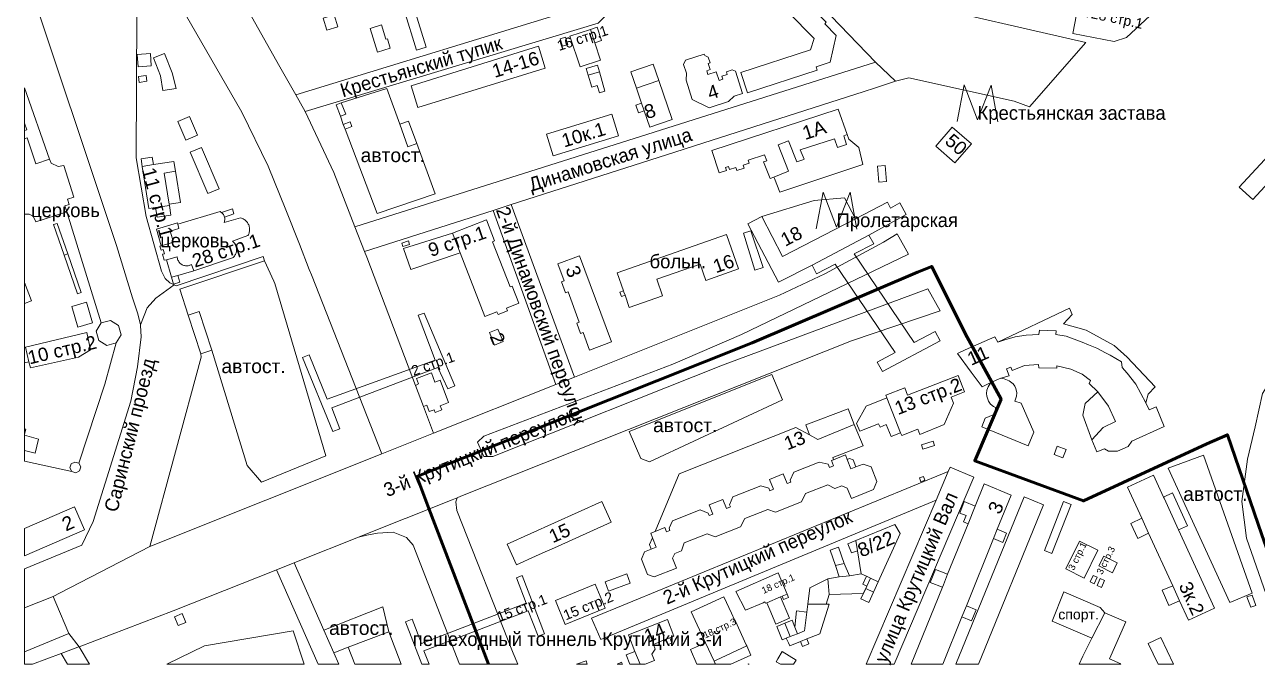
# Model space of a CAD drawing. Header units: metres. Extents: x 9999 to 15101, y 6965 to 11034.
# Drawn here: x 10000 to 10643, y 6999 to 7334 of the extents above; entities that cross this region are included whole.
import ezdxf
from ezdxf.enums import TextEntityAlignment as Align

# ---------------------------------------------------------------- set-up
doc = ezdxf.new("R2010")
doc.units = ezdxf.units.M
doc.header["$MEASUREMENT"] = 0
for name, color, linetype, lineweight in [('Слой 11', 7, 'Continuous', 0), ('Слой 14', 7, 'Continuous', 0), ('Слой 22', 7, 'Continuous', 0), ('Слой 23', 7, 'Continuous', 0), ('Слой 25', 7, 'Continuous', 0), ('Слой 26', 7, 'Continuous', 0), ('Слой 29', 7, 'Continuous', 0), ('Слой 3', 7, 'Continuous', 0), ('Слой 4', 7, 'Continuous', 0), ('Слой 41', 7, 'Continuous', 0), ('Слой 43', 7, 'Continuous', 0), ('Слой 44', 7, 'Continuous', 0), ('Слой 5', 7, 'Continuous', 0), ('Слой 59', 7, 'Continuous', 0), ('Слой 8', 7, 'Continuous', 0), ('Слой 9', 7, 'Continuous', 0)]:
    doc.layers.add(name, color=color, linetype=linetype, lineweight=lineweight)
doc.styles.add('Style-arial', font='arial.shx')
doc.styles.add('Style-p131', font='p131.shx')

# ---------------------------------------------------------------- blocks, each defined once
blk = doc.blocks.new('40')
at = {"layer": 'Слой 22', "color": 6, "linetype": 'Continuous', "lineweight": 0, "flags": 128}
for points in [[(-2.129, -0.186), (-1.403, 3.634), (0, 0)], [(2.128, -0.202), (1.43, 3.626), (0, 0)]]:
    blk.add_lwpolyline(points, dxfattribs=at)

msp = doc.modelspace()

# ---------------------------------------------------------------- linework, layer by layer
at = {"layer": 'Слой 11', "color": 8, "linetype": 'Continuous', "lineweight": 0, "flags": 128}
for points in [[(10000, 7300.82), (10012.93, 7263.54), (10013.88, 7261.49), (10017.41, 7259.8), (10020.38, 7260.23), (10025.67, 7243.67), (10022.39, 7242.61), (10023.26, 7239.89), (10021.03, 7239.18), (10022.04, 7236.02), (10039.93, 7178.08), (10044.76, 7179.33), (10049.06, 7176.8), (10050.31, 7171.96), (10047.78, 7167.66), (10041.93, 7146.23), (10028.23, 7104.89), (10029.24, 7102.97), (10028.59, 7100.89), (10026.67, 7099.89), (10024.59, 7100.54), (10000, 7106.04), (10000, 7300.82)], [(10074.2, 7000), (10093.92, 7009.61), (10140.21, 7017.4), (10145.91, 7000), (10074.2, 7000)]]:
    msp.add_lwpolyline(points, close=True, dxfattribs=at)
at = {"layer": 'Слой 14', "color": 8, "linetype": 'Continuous', "lineweight": 0, "flags": 128}
for points in [[(10214.23, 7245.51), (10184.02, 7235.2), (10167.24, 7279.28), (10170.76, 7280.67), (10169.82, 7283.04), (10166.3, 7281.65), (10164.85, 7285.96), (10167.55, 7287), (10165.24, 7292.94), (10189.03, 7300.39), (10195.77, 7281.81), (10200.01, 7270), (10204.61, 7271.65), (10214.23, 7245.51)], [(10116.16, 7103.68), (10097.7, 7163.94), (10091.08, 7184.04), (10085.34, 7182.15), (10081.06, 7195.73), (10125.12, 7210.56), (10130.06, 7199.82), (10130.56, 7198.72), (10157.12, 7108.8), (10123.52, 7095.04), (10116.16, 7103.68)], [(10315.54, 7121.53), (10389.98, 7151.16), (10395.58, 7137.95), (10326.15, 7105.71), (10321.54, 7107.31), (10315.54, 7121.53)], [(10615.27, 7109.11), (10640.7, 7037.07), (10628.95, 7032.27), (10596.79, 7102.39), (10615.27, 7109.11)], [(10161.39, 7005.98), (10156.18, 7017.74), (10187, 7029.98), (10190.09, 7016.95), (10168.92, 7009.02), (10161.39, 7005.98)]]:
    msp.add_lwpolyline(points, close=True, dxfattribs=at)
at = {"layer": 'Слой 25', "color": 8, "linetype": 'Continuous', "lineweight": 0, "flags": 128}
for points in [[(10461.12, 7345.6), (10553.82, 7324.37), (10524.48, 7290.88), (10516.48, 7293.76), (10461.44, 7305.92), (10454.46, 7304.16), (10444.01, 7314.14), (10332.83, 7429.7)], [(10058.56, 7339.84), (10058.24, 7264.32), (10063.36, 7233.6), (10071.36, 7205.12), (10073.28, 7201.28), (10075.84, 7199.04), (10078.04, 7197.94), (10068.48, 7191.04), (10064, 7185.92), (10060.4, 7177.13), (10059.04, 7182.88), (10056.32, 7191.2), (10048, 7218.56), (10048, 7218.56), (10000, 7362.56)], [(10104.24, 7363.26), (10133.12, 7311.68), (10141.52, 7297.08), (10146.42, 7288.48), (10161.28, 7256.64), (10172.32, 7228.31), (10177.4, 7215.32), (10178.5, 7212.44), (10203.92, 7145.49), (10208.07, 7134.58), (10213.41, 7120.53), (10186.36, 7109.74), (10149.68, 7203.12), (10149.68, 7203.12), (10148.52, 7206.06), (10143.37, 7219.17), (10136.32, 7237.12), (10127.04, 7259.84), (10113.28, 7288), (10076.11, 7352.8)]]:
    msp.add_lwpolyline(points, dxfattribs=at)
for points in [[(10146.42, 7288.48), (10141.52, 7297.08), (10293.76, 7343.68), (10296, 7345.92), (10296.32, 7350.08), (10295.04, 7356.16), (10275.67, 7413.09), (10285.6, 7415.97), (10305, 7358.93), (10306.73, 7350.76), (10306.01, 7341.31), (10299.24, 7334.56), (10146.42, 7288.48)], [(10172.32, 7228.31), (10444.01, 7314.14), (10454.46, 7304.16), (10443.51, 7300.65), (10438.05, 7298.9), (10349.58, 7270.53), (10343.6, 7268.61), (10253.91, 7239.85), (10244.52, 7236.84), (10177.4, 7215.32), (10172.32, 7228.31)], [(10286.99, 7149.88), (10277.21, 7145.98), (10244.52, 7236.84), (10253.91, 7239.85), (10286.99, 7149.88)], [(10471.43, 7195.88), (10477.79, 7184.5), (10431.56, 7168.78), (10227.7, 7087.65), (10225.77, 7086.88), (10223.09, 7085.81), (10199.07, 7076.25), (10198.05, 7075.85), (10174.18, 7066.34), (10142.74, 7053.83), (10140.58, 7052.97), (10131.35, 7049.3), (10131.1, 7049.2), (10077.44, 7027.84), (10028.46, 7009.2), (10023.04, 7016.16), (10016.31, 7032), (10014.88, 7035.36), (10018.53, 7037.25), (10065.28, 7061.44), (10186.36, 7109.74), (10213.41, 7120.53), (10277.21, 7145.98), (10286.99, 7149.88), (10393.88, 7192.52), (10417.6, 7203.68), (10448.23, 7220.28), (10455.39, 7224.59), (10461.28, 7214.05), (10374.17, 7172.07), (10338.33, 7156.54), (10239.59, 7119.1), (10236.4, 7115.91), (10239.59, 7108.34), (10244.37, 7108.34), (10364.21, 7156.14), (10471.43, 7195.88)], [(10660.61, 7000), (10637.66, 7065.78), (10635.27, 7084.88), (10638.23, 7107.02), (10642.12, 7123.91), (10646.07, 7141.24), (10656.24, 7157.35), (10726.56, 7228.92), (10744.35, 7223.53), (10669.44, 7146.88), (10661.76, 7134.72), (10658.56, 7120.64), (10654.72, 7104), (10652.16, 7084.8), (10654.08, 7069.44), (10678.43, 7000), (10660.61, 7000)], [(10000, 7049.83), (10029.76, 7062.08), (10035.84, 7074.56), (10055.36, 7137.28), (10058.88, 7155.2), (10060.8, 7170.88), (10060.48, 7176.8), (10060.4, 7177.13), (10064, 7185.92), (10068.48, 7191.04), (10078.04, 7197.94), (10079.04, 7197.44), (10124.48, 7212.79), (10125.12, 7210.56), (10081.06, 7195.73), (10085.34, 7182.15), (10091.96, 7162.05), (10092.19, 7160.25), (10065.28, 7061.44), (10018.53, 7037.25), (10014.88, 7035.36), (10000, 7029.45), (10000, 7049.83)], [(10439.14, 7000), (10475.65, 7085.66), (10482, 7100.57), (10482.98, 7102.88), (10495.36, 7097.6), (10453.76, 7000), (10439.14, 7000)], [(10295.83, 7024.02), (10482, 7100.57), (10475.65, 7085.66), (10300.75, 7012.93), (10295.83, 7024.02)], [(10226.92, 7000), (10202.72, 7062.24), (10199.2, 7066.24), (10192.32, 7068.96), (10184.16, 7068.48), (10178.56, 7067.36), (10174.18, 7066.34), (10198.05, 7075.85), (10199.07, 7076.25), (10223.09, 7085.81), (10225.77, 7086.88), (10224.96, 7084.8), (10225.6, 7080.32), (10254.88, 7005.76), (10257.32, 7000), (10226.92, 7000)], [(10153.18, 7000), (10131.35, 7049.3), (10140.58, 7052.97), (10156.18, 7017.74), (10161.39, 7005.98), (10164.03, 7000), (10153.18, 7000)], [(10022.38, 7000), (10019.08, 7005.65), (10027.84, 7008.96), (10028.46, 7009.2), (10033.88, 7000), (10022.38, 7000)]]:
    msp.add_lwpolyline(points, close=True, dxfattribs=at)
at = {"layer": 'Слой 26', "color": 8, "linetype": 'Continuous', "lineweight": 0, "flags": 128}
for points in [[(10486, 7000), (10521.6, 7087.36), (10531.69, 7083.25), (10497.77, 7000), (10486, 7000)], [(10000, 7006.6), (10023.04, 7016.16), (10028.46, 7009.2), (10027.84, 7008.96), (10019.08, 7005.65), (10004.13, 7000), (10000, 7000), (10000, 7006.6)]]:
    msp.add_lwpolyline(points, close=True, dxfattribs=at)
at = {"layer": 'Слой 3', "color": 8, "linetype": 'Continuous', "lineweight": 0, "flags": 128}
for points in [[(10410.19, 7320.54), (10412.08, 7326.5), (10384.9, 7354.12), (10392.35, 7361.45), (10418.37, 7335.01), (10417.55, 7334.21), (10423.58, 7328.09), (10420.38, 7314.11), (10413.12, 7311.68), (10413.6, 7309.92), (10377.28, 7298.14), (10373.84, 7308.77), (10410.19, 7320.54)], [(10568.08, 7355.47), (10567.43, 7356.18), (10573.53, 7361.82), (10576.83, 7364.88), (10594.47, 7345.11), (10574.97, 7327.1), (10568.54, 7324.88), (10546.94, 7329.08), (10549.74, 7343.48), (10553.48, 7342.75), (10562.04, 7341.09), (10565.52, 7344.23), (10567, 7345.56), (10568.91, 7343.45), (10573.13, 7347.26), (10574.42, 7348.43), (10568.08, 7355.47)], [(10203.1, 7342.71), (10209.47, 7322.02), (10204.5, 7320.49), (10198.12, 7341.2), (10196.95, 7340.84), (10195.26, 7346.3), (10200.2, 7347.82), (10201.98, 7342.6), (10203.1, 7342.71)], [(10157.76, 7330.81), (10155.84, 7337.05), (10161.52, 7338.8), (10163.44, 7332.56), (10157.76, 7330.81)], [(10180.25, 7331.79), (10186.17, 7333.62), (10188.49, 7326.1), (10189.35, 7326.36), (10190.84, 7321.5), (10184.06, 7319.41), (10180.25, 7331.79)], [(10297.61, 7324.24), (10300.57, 7315.27), (10289.83, 7311.73), (10284.57, 7327.71), (10295.3, 7331.25), (10297.61, 7324.24)], [(10297.61, 7324.24), (10295.3, 7331.25), (10298.72, 7332.37), (10301.02, 7325.37), (10297.61, 7324.24)], [(10201.66, 7301.89), (10268.16, 7322.53), (10271.7, 7311.1), (10205.21, 7290.46), (10201.66, 7301.89)], [(10283.47, 7323.34), (10280.62, 7322.45), (10279.41, 7326.32), (10282.25, 7327.22), (10283.47, 7323.34)], [(10066.06, 7312.17), (10059.26, 7311.69), (10058.8, 7318.16), (10065.6, 7318.64), (10066.06, 7312.17)], [(10072.04, 7299.36), (10070.95, 7306.96), (10067.21, 7316.46), (10072.96, 7318.72), (10076.96, 7308.56), (10079.12, 7300.4), (10072.04, 7299.36)], [(10370.92, 7309.52), (10374.71, 7297.86), (10370.28, 7296.41), (10367.39, 7293.67), (10357.29, 7290.38), (10348.44, 7294.6), (10345.16, 7304.68), (10345.33, 7308.34), (10343.84, 7312.88), (10344.8, 7315.16), (10354.62, 7318.4), (10354.89, 7317.59), (10356.8, 7316.76), (10357.79, 7313.84), (10356.63, 7313.46), (10357.68, 7310.25), (10355.96, 7309.69), (10356.61, 7307.68), (10360.91, 7309.07), (10362.37, 7304.57), (10364.4, 7305.23), (10363.9, 7306.79), (10366.67, 7307.69), (10366.22, 7309.1), (10369.32, 7310.12), (10370.92, 7309.52)], [(10299.94, 7309.04), (10294.15, 7307.34), (10293.11, 7310.88), (10298.9, 7312.58), (10299.94, 7309.04)], [(10299.94, 7309.04), (10302.86, 7299.09), (10299.94, 7298.23), (10298.83, 7302.02), (10295.96, 7301.17), (10294.15, 7307.34), (10299.94, 7309.04)], [(10319.31, 7300.58), (10316.37, 7309.18), (10328.06, 7313.18), (10331, 7304.58), (10319.31, 7300.58)], [(10063.79, 7304.18), (10059.79, 7303.62), (10059.36, 7306.72), (10063.36, 7307.28), (10063.79, 7304.18)], [(10319.31, 7300.58), (10331, 7304.58), (10337.96, 7284.23), (10326.27, 7280.24), (10323.37, 7288.7), (10321.97, 7292.81), (10319.31, 7300.58)], [(10162.55, 7291.89), (10165.24, 7292.94), (10167.55, 7287), (10164.85, 7285.96), (10162.55, 7291.89)], [(10323.37, 7288.7), (10320.35, 7287.66), (10318.94, 7291.77), (10321.97, 7292.81), (10323.37, 7288.7)], [(10406.75, 7263.54), (10406.08, 7263.28), (10403.55, 7262.3), (10402.98, 7262.07), (10398.69, 7273.09), (10393.33, 7271), (10398.69, 7257.22), (10390.99, 7254.22), (10389.01, 7253.45), (10385.66, 7262.07), (10387.27, 7262.7), (10386.07, 7265.78), (10377.54, 7263), (10378.08, 7261.48), (10374.9, 7260.41), (10375.42, 7258.85), (10371.61, 7257.61), (10371.1, 7259.17), (10367.92, 7258.14), (10367.41, 7259.7), (10365.79, 7259.17), (10366.29, 7257.61), (10362.38, 7256.34), (10358.55, 7268.14), (10424.5, 7289.57), (10429.25, 7276.38), (10427.56, 7275.77), (10428.98, 7271.22), (10424.13, 7269.65), (10422.66, 7274.19), (10404.81, 7268.4), (10406.75, 7263.54)], [(10000, 7282.4), (10001.15, 7278.91), (10000, 7278.53), (10000, 7282.4)], [(10084.05, 7273.4), (10079.89, 7283.16), (10086, 7285.76), (10090.16, 7276), (10084.05, 7273.4)], [(10166.3, 7281.65), (10169.82, 7283.04), (10170.76, 7280.67), (10167.24, 7279.28), (10166.3, 7281.65)], [(10200.37, 7283.45), (10204.61, 7271.65), (10200.01, 7270), (10195.77, 7281.81), (10200.37, 7283.45)], [(10306.47, 7287.02), (10309.91, 7275.72), (10275.87, 7265.34), (10272.42, 7276.64), (10306.47, 7287.02)], [(10406.08, 7263.28), (10406.75, 7263.54), (10404.81, 7268.4), (10422.66, 7274.19), (10424.13, 7269.65), (10428.98, 7271.22), (10427.56, 7275.77), (10429.25, 7276.38), (10430.12, 7273.93), (10435.36, 7269.65), (10437.4, 7260.84), (10437.44, 7260.69), (10394.07, 7246.3), (10391.3, 7253.41), (10390.99, 7254.22), (10398.69, 7257.22), (10393.33, 7271), (10398.69, 7273.09), (10402.98, 7262.07), (10403.55, 7262.3), (10406.08, 7263.28)], [(10475.47, 7270.32), (10484.09, 7280.2), (10494.07, 7271.5), (10485.45, 7261.62), (10475.47, 7270.32)], [(10095.59, 7245.56), (10086.42, 7267.11), (10092.26, 7269.59), (10101.43, 7248.05), (10095.59, 7245.56)], [(10061.35, 7259.68), (10060.72, 7263.71), (10066.5, 7264.62), (10067.27, 7260.7), (10061.35, 7259.68)], [(10075.46, 7240.01), (10075.55, 7239.42), (10068.3, 7238.28), (10064.81, 7237.73), (10061.35, 7259.68), (10067.27, 7260.7), (10077.9, 7262.29), (10078.7, 7257.21), (10072.89, 7256.3), (10075.46, 7240.01)], [(10072.89, 7256.3), (10078.7, 7257.21), (10081.27, 7240.93), (10075.46, 7240.01), (10072.89, 7256.3)], [(10445.07, 7259.9), (10449.08, 7260.23), (10449.79, 7251.82), (10445.78, 7251.48), (10445.07, 7259.9)], [(10068.3, 7238.28), (10075.55, 7239.42), (10076.34, 7234.38), (10069.1, 7233.24), (10068.3, 7238.28)], [(10456.7, 7240.85), (10459.99, 7234.65), (10440.62, 7223.89), (10410.97, 7208.16), (10393.5, 7199.37), (10377.46, 7229.88), (10384.71, 7233.6), (10395.58, 7212.68), (10433.63, 7232.47), (10450.26, 7241.19), (10451.88, 7238.05), (10456.7, 7240.85)], [(10427.95, 7243.41), (10433.63, 7232.47), (10395.58, 7212.68), (10384.71, 7233.6), (10412.05, 7242.05), (10427.95, 7243.41)], [(10227.28, 7214.67), (10223.29, 7224.88), (10241, 7231.81), (10245.27, 7220.89), (10244.23, 7220.49), (10253.43, 7196.96), (10254.47, 7197.36), (10257.95, 7188.44), (10251.41, 7185.89), (10251.96, 7184.48), (10247.05, 7182.56), (10246.5, 7183.97), (10240.24, 7181.52), (10227.28, 7214.67)], [(10022.48, 7214.08), (10020.59, 7213.44), (10015.12, 7229.41), (10017.01, 7230.06), (10022.48, 7214.08)], [(10227.28, 7214.67), (10201.5, 7205.93), (10197.75, 7216.96), (10223.29, 7224.88), (10227.28, 7214.67)], [(10381.1, 7205.66), (10375.09, 7224.87), (10379.04, 7226.11), (10385.46, 7207.05), (10381.1, 7205.66)], [(10200.25, 7220.87), (10200.84, 7219.04), (10197.36, 7217.92), (10196.77, 7219.75), (10200.25, 7220.87)], [(10312.71, 7194.24), (10312.52, 7194.8), (10309.21, 7204.17), (10366.24, 7224.31), (10372.6, 7206.3), (10355.51, 7200.26), (10352.48, 7208.85), (10329.88, 7200.87), (10332.92, 7192.28), (10315.57, 7186.16), (10313.32, 7192.51), (10312.71, 7194.24)], [(10022.48, 7214.08), (10029.44, 7193.92), (10027.52, 7193.28), (10020.59, 7213.44), (10022.48, 7214.08)], [(10306.27, 7168.22), (10294.81, 7163.98), (10291.43, 7173.13), (10290.08, 7172.64), (10288.1, 7177.99), (10289.45, 7178.49), (10283.59, 7194.35), (10282.24, 7193.85), (10280.16, 7199.49), (10281.48, 7200.06), (10278.21, 7208.9), (10289.65, 7213.19), (10306.27, 7168.22)], [(10000, 7199.26), (10003.55, 7189.57), (10000, 7188.27), (10000, 7199.26)], [(10312.71, 7194.24), (10313.32, 7192.51), (10311.41, 7191.84), (10310.61, 7194.12), (10312.52, 7194.8), (10312.71, 7194.24)], [(10024.57, 7186.72), (10032.22, 7188.96), (10035.39, 7178.11), (10027.74, 7175.87), (10024.57, 7186.72)], [(10085.34, 7182.15), (10091.08, 7184.04), (10097.7, 7163.94), (10091.96, 7162.05), (10085.34, 7182.15)], [(10579.98, 7146.13), (10575.36, 7151.88), (10572.73, 7154.88), (10572.48, 7157.76), (10566.48, 7161.26), (10564.11, 7162.51), (10559.61, 7164.89), (10555.23, 7166.76), (10551.86, 7168.01), (10543.48, 7171.14), (10538.11, 7172.14), (10538.36, 7174.01), (10529.61, 7174.26), (10529.36, 7172.14), (10522.73, 7171.76), (10516.86, 7170.89), (10511.61, 7169.26), (10507.86, 7168.01), (10545.24, 7185.8), (10546.71, 7182.52), (10542.18, 7177.65), (10554.06, 7174.26), (10568.54, 7166.33), (10575.33, 7160.33), (10590.04, 7144.83), (10586.3, 7140.87), (10585.06, 7136.48), (10579.98, 7146.13)], [(10000.37, 7165.44), (10032.43, 7173.13), (10034.35, 7164.01), (10028.06, 7160.3), (10003, 7154.63), (10002.22, 7157.8), (10000.37, 7165.44)], [(10039.93, 7178.08), (10044.76, 7179.33), (10049.06, 7176.8), (10050.31, 7171.96), (10047.78, 7167.66), (10042.95, 7166.41), (10038.65, 7168.94), (10037.39, 7173.77), (10039.93, 7178.08)], [(10245.19, 7166.59), (10242.52, 7173.05), (10246.99, 7174.9), (10249.66, 7168.44), (10245.19, 7166.59)], [(10499.75, 7144.83), (10493.91, 7152.45), (10486.86, 7162.14), (10490.86, 7164.01), (10506.24, 7170.89), (10507.86, 7168.01), (10511.61, 7169.26), (10516.86, 7170.89), (10522.73, 7171.76), (10529.36, 7172.14), (10529.61, 7174.26), (10538.36, 7174.01), (10538.11, 7172.14), (10543.48, 7171.14), (10551.86, 7168.01), (10555.23, 7166.76), (10559.61, 7164.89), (10564.11, 7162.51), (10566.48, 7161.26), (10572.48, 7157.76), (10572.73, 7154.88), (10575.36, 7151.88), (10579.98, 7146.13), (10585.06, 7136.48), (10586.85, 7132.75), (10590.6, 7134.25), (10594.73, 7124), (10577.86, 7116.5), (10575.98, 7113.62), (10570.36, 7111.25), (10565.61, 7111.12), (10563.48, 7112.5), (10559.48, 7110.87), (10556.86, 7117.12), (10562.86, 7123.62), (10569.36, 7126.75), (10565.62, 7134.61), (10560.11, 7142.13), (10555.61, 7146.51), (10556.23, 7148.13), (10551.91, 7151.35), (10545.92, 7153.91), (10538.7, 7155.67), (10538.59, 7154.53), (10529.26, 7154.65), (10529.14, 7156.34), (10521.73, 7155.95), (10515.4, 7153.29), (10514.72, 7155.1), (10512.45, 7154.08), (10513.87, 7150.57), (10509.43, 7149.25), (10504.15, 7146.98), (10499.75, 7144.83)], [(10000, 7165.35), (10000.37, 7165.44), (10002.22, 7157.8), (10000, 7157.27), (10000, 7165.35)], [(10204.48, 7149.12), (10212.32, 7152.06), (10214.15, 7147.19), (10216.92, 7148.22), (10221.28, 7136.58), (10216.9, 7134.94), (10217.71, 7132.78), (10214.18, 7131.46), (10213.69, 7132.77), (10211.18, 7131.83), (10209.94, 7135.15), (10208.07, 7134.58), (10203.92, 7145.49), (10205.53, 7146.31), (10204.48, 7149.12)], [(10459.3, 7144.21), (10460.81, 7140.35), (10487.21, 7150.64), (10490.54, 7142.09), (10483.51, 7139.35), (10484.72, 7136.24), (10479.84, 7125.12), (10467.12, 7119.91), (10466.05, 7122.68), (10457.7, 7119.42), (10457.17, 7120.8), (10450.04, 7139.06), (10449.52, 7140.4), (10459.3, 7144.21)], [(10499.5, 7123.97), (10501.22, 7128.43), (10506.59, 7130.68), (10506.67, 7134.03), (10505.65, 7134.54), (10504.12, 7135.7), (10503.03, 7137.3), (10502.6, 7138.39), (10502.09, 7139.91), (10501.94, 7141.37), (10502.23, 7143.11), (10502.89, 7144.78), (10504.15, 7146.98), (10509.43, 7149.25), (10511.24, 7149), (10513.86, 7147.91), (10515.89, 7146.38), (10516.83, 7145.07), (10517.34, 7143.98), (10517.78, 7141.58), (10517.63, 7139.91), (10516.76, 7137.22), (10520.1, 7136.21), (10526.64, 7121.05), (10523.63, 7114.05), (10499.5, 7123.97)], [(10556.86, 7117.12), (10552.25, 7129.91), (10553.49, 7136.14), (10560.11, 7142.13), (10565.62, 7134.61), (10569.36, 7126.75), (10562.86, 7123.62), (10556.86, 7117.12)], [(10457.17, 7120.8), (10452.2, 7118.83), (10449.68, 7125.2), (10446.4, 7123.76), (10445.66, 7125.54), (10435.78, 7121.61), (10434.2, 7125.6), (10439.16, 7134.72), (10450.04, 7139.06), (10457.17, 7120.8)], [(10413.9, 7117.37), (10409.66, 7119.65), (10407.68, 7124.88), (10429.84, 7133.28), (10432.96, 7125.04), (10413.9, 7117.37)], [(10000, 7122.83), (10000.64, 7122.72), (10000, 7120.16), (10000, 7122.83)], [(10421.76, 7107.84), (10422.19, 7106.76), (10421.1, 7106.33), (10422.18, 7103.62), (10419.97, 7102.74), (10419.36, 7104.48), (10414.72, 7105.52), (10401.44, 7100.24), (10399.43, 7096.03), (10399.83, 7095.03), (10397.89, 7094.26), (10395.87, 7099.33), (10388.7, 7096.47), (10390.76, 7091.31), (10388.85, 7090.55), (10388.32, 7091.92), (10384.16, 7093.2), (10369.6, 7087.36), (10367.92, 7083.2), (10368.42, 7082.12), (10366.21, 7081.29), (10364.32, 7086.03), (10357.15, 7083.18), (10359.09, 7078.32), (10357.28, 7077.68), (10356.64, 7078.88), (10352.56, 7080.64), (10338.16, 7074.8), (10336.4, 7070.96), (10336.76, 7069.9), (10334.91, 7069.16), (10334.06, 7071.3), (10329, 7069.29), (10341.52, 7099.36), (10402.48, 7123.52), (10409.66, 7119.65), (10413.9, 7117.37), (10432.96, 7125.04), (10437.52, 7113.92), (10421.76, 7107.84)], [(10000, 7119.47), (10007.2, 7117.44), (10005.44, 7110.24), (10000, 7111.49), (10000, 7119.47)], [(10467.97, 7114.56), (10474.13, 7116.46), (10474.84, 7114.16), (10468.68, 7112.25), (10467.97, 7114.56)], [(10340.24, 7050.24), (10328.59, 7045.61), (10325.04, 7046.88), (10321.84, 7054.8), (10323.43, 7058.68), (10326.97, 7060.09), (10329.61, 7061.14), (10327.65, 7066.06), (10326.73, 7068.39), (10329, 7069.29), (10334.06, 7071.3), (10334.91, 7069.16), (10336.76, 7069.9), (10336.4, 7070.96), (10338.16, 7074.8), (10352.56, 7080.64), (10356.64, 7078.88), (10357.28, 7077.68), (10359.09, 7078.32), (10357.15, 7083.18), (10364.32, 7086.03), (10366.21, 7081.29), (10368.42, 7082.12), (10367.92, 7083.2), (10369.6, 7087.36), (10384.16, 7093.2), (10388.32, 7091.92), (10388.85, 7090.55), (10390.76, 7091.31), (10388.7, 7096.47), (10395.87, 7099.33), (10397.89, 7094.26), (10399.83, 7095.03), (10399.43, 7096.03), (10401.44, 7100.24), (10414.72, 7105.52), (10419.36, 7104.48), (10419.97, 7102.74), (10422.18, 7103.62), (10421.1, 7106.33), (10422.19, 7106.76), (10428.36, 7109.22), (10429.28, 7106.91), (10431.25, 7101.97), (10433.84, 7102.99), (10437.6, 7104.48), (10441.72, 7103.02), (10444.8, 7095.36), (10442.95, 7091.14), (10431.47, 7086.55), (10429.31, 7091.98), (10426.4, 7093.2), (10422.83, 7091.76), (10419.2, 7093.68), (10407.44, 7089.04), (10405.48, 7084.82), (10391.8, 7079.35), (10387.84, 7080.8), (10375.84, 7076.07), (10373.65, 7071.76), (10360.4, 7066.47), (10356.13, 7068.12), (10344.16, 7063.33), (10342.72, 7059.28), (10339.24, 7057.9), (10338.16, 7055.36), (10340.24, 7050.24)], [(10538.93, 7113.75), (10543.5, 7112.01), (10541.86, 7107.69), (10537.29, 7109.42), (10538.93, 7113.75)], [(10023.59, 7102.46), (10024.23, 7104.53), (10026.16, 7105.54), (10028.23, 7104.89), (10029.24, 7102.97), (10028.59, 7100.89), (10026.67, 7099.89), (10024.59, 7100.54), (10023.59, 7102.46)], [(10429.28, 7106.91), (10430.45, 7107.38), (10432.41, 7106.6), (10433.84, 7102.99), (10431.25, 7101.97), (10429.28, 7106.91)], [(10469.01, 7098.06), (10469.77, 7095.99), (10467.77, 7095.25), (10467, 7097.31), (10469.01, 7098.06)], [(10594.69, 7086.6), (10602.23, 7070.15), (10620.96, 7029.31), (10607.35, 7023.07), (10602.75, 7033.11), (10599.13, 7041.01), (10586.58, 7068.38), (10582.97, 7076.25), (10575.51, 7092.5), (10589.12, 7098.74), (10594.38, 7087.27), (10594.69, 7086.6)], [(10462.68, 7000), (10478.94, 7040.19), (10479.46, 7041.46), (10481.68, 7046.96), (10492.36, 7073.35), (10496.1, 7082.58), (10500.8, 7094.08), (10514.88, 7088.32), (10507.6, 7070.43), (10505.64, 7065.58), (10491.45, 7030.51), (10489.1, 7024.7), (10479.1, 7000), (10462.68, 7000)], [(10276.5, 7060.86), (10271.61, 7058.65), (10266.58, 7056.38), (10256.64, 7051.89), (10251.77, 7062.65), (10301.25, 7085), (10306.11, 7074.23), (10276.5, 7060.86)], [(10496.1, 7082.58), (10492.36, 7073.35), (10490.02, 7074.3), (10491.34, 7077.56), (10487.99, 7078.91), (10490.4, 7084.88), (10496.1, 7082.58)], [(10546.11, 7083.44), (10536.03, 7057.84), (10532.16, 7059.36), (10542.24, 7084.96), (10546.11, 7083.44)], [(10594.69, 7086.6), (10594.38, 7087.27), (10598.99, 7089.39), (10606.85, 7072.26), (10602.23, 7070.15), (10594.69, 7086.6)], [(10000, 7070.91), (10025.99, 7082.25), (10031.27, 7070.15), (10000, 7056.52), (10000, 7070.91)], [(10441.39, 7044.95), (10439.27, 7045.92), (10436.61, 7047.13), (10434.7, 7059.28), (10433.86, 7064.64), (10454.14, 7072.9), (10456.86, 7068.26), (10445.4, 7043.12), (10441.39, 7044.95)], [(10505.64, 7065.58), (10507.6, 7070.43), (10512.43, 7068.47), (10510.47, 7063.63), (10505.64, 7065.58)], [(10582.97, 7076.25), (10586.58, 7068.38), (10580.9, 7065.71), (10577.22, 7073.55), (10582.97, 7076.25)], [(10327.65, 7066.06), (10329.61, 7061.14), (10326.97, 7060.09), (10326.16, 7062.48), (10327.65, 7066.06)], [(10433.86, 7064.64), (10434.7, 7059.28), (10431.59, 7058.11), (10429.6, 7062.86), (10433.86, 7064.64)], [(10543.3, 7049.74), (10550.45, 7064.23), (10560.09, 7059.47), (10552.94, 7044.98), (10543.3, 7049.74)], [(10423.2, 7051.59), (10420.31, 7059.61), (10424.68, 7061.09), (10427.7, 7052.65), (10423.2, 7051.59)], [(10427.7, 7052.65), (10430.41, 7046.08), (10425.13, 7045.58), (10423.2, 7051.59), (10427.7, 7052.65)], [(10567.65, 7047.77), (10560.61, 7051.3), (10563.2, 7056.48), (10570.24, 7052.96), (10567.65, 7047.77)], [(10316, 7042.4), (10304.64, 7038.24), (10302.88, 7043.04), (10314.24, 7047.2), (10316, 7042.4)], [(10394.5, 7035.2), (10387.28, 7032.15), (10386.64, 7031.89), (10386.37, 7032.52), (10385.47, 7032.14), (10376.23, 7028.17), (10371.21, 7037.99), (10393.2, 7047.79), (10397.9, 7036.63), (10395.3, 7035.53), (10394.5, 7035.2)], [(10418.38, 7031.32), (10408.72, 7031.32), (10409.75, 7039.97), (10419.12, 7044.64), (10419.52, 7040.64), (10419.93, 7036.48), (10418.38, 7031.32)], [(10419.52, 7040.64), (10419.12, 7044.64), (10425.13, 7045.58), (10430.41, 7046.08), (10436.61, 7047.13), (10439.27, 7045.92), (10437.38, 7041.77), (10439.5, 7040.8), (10438.92, 7039.53), (10437.68, 7037.02), (10419.93, 7036.48), (10419.52, 7040.64)], [(10441.39, 7044.95), (10439.5, 7040.8), (10437.38, 7041.77), (10439.27, 7045.92), (10441.39, 7044.95)], [(10441.39, 7044.95), (10445.4, 7043.12), (10442.92, 7037.7), (10438.92, 7039.53), (10439.5, 7040.8), (10441.39, 7044.95)], [(10479.46, 7041.46), (10478.94, 7040.19), (10472.57, 7042.77), (10475.31, 7049.54), (10481.68, 7046.96), (10479.46, 7041.46)], [(10557.59, 7046.39), (10559.78, 7045.39), (10558.21, 7041.96), (10556.02, 7042.97), (10557.59, 7046.39)], [(10561.31, 7044.69), (10563.52, 7043.71), (10561.95, 7040.16), (10559.74, 7041.14), (10561.31, 7044.69)], [(10277, 7033.35), (10297.82, 7041.86), (10302.97, 7029.28), (10282.15, 7020.77), (10277, 7033.35)], [(10442.92, 7037.7), (10440.48, 7032.31), (10436.47, 7034.14), (10438.92, 7039.53), (10442.92, 7037.7)], [(10599.13, 7041.01), (10602.75, 7033.11), (10597.05, 7030.72), (10593.69, 7038.72), (10599.13, 7041.01)], [(10376.57, 7010.21), (10376.87, 7009.56), (10360.97, 7002.19), (10359.8, 7001.65), (10355.36, 7011.22), (10347.9, 7027.34), (10364.97, 7035.25), (10368.96, 7026.63), (10370.54, 7023.22), (10370.91, 7022.43), (10376.57, 7010.21)], [(10394.5, 7035.2), (10399.19, 7024.06), (10391.97, 7021.02), (10388.84, 7028.44), (10387.28, 7032.15), (10394.5, 7035.2)], [(10395.3, 7035.53), (10397.9, 7036.63), (10398.62, 7034.9), (10396.02, 7033.81), (10395.3, 7035.53)], [(10640.64, 7036.15), (10642.55, 7030.73), (10639.84, 7029.77), (10637.92, 7035.19), (10640.64, 7036.15)], [(10078.21, 7024.85), (10082.16, 7026.47), (10084.06, 7021.83), (10080.11, 7020.21), (10078.21, 7024.85)], [(10408.72, 7031.32), (10418.38, 7031.32), (10419.8, 7031.32), (10415.07, 7015.94), (10408.22, 7013.22), (10404.92, 7011.91), (10399.38, 7009.71), (10398.63, 7011.19), (10397.42, 7013.62), (10399.55, 7014.46), (10403.32, 7015.94), (10407.06, 7017.42), (10408.22, 7027.17), (10408.72, 7031.32)], [(10402.73, 7027.83), (10408.22, 7027.17), (10407.06, 7017.42), (10403.32, 7015.94), (10401.97, 7019.36), (10402.73, 7027.83)], [(10489.1, 7024.7), (10491.45, 7030.51), (10496.53, 7028.45), (10494.18, 7022.65), (10489.1, 7024.7)], [(10550.39, 7000), (10552.23, 7004.19), (10556.95, 7013.6), (10563.7, 7026.91), (10574.69, 7022.08), (10566.23, 7002.85), (10572.1, 7000.27), (10571.98, 7000), (10550.39, 7000)], [(10321.18, 7000), (10318.5, 7006.73), (10315.08, 7015.3), (10335.41, 7023.4), (10338.85, 7014.77), (10336.64, 7013.85), (10334.69, 7013.04), (10328.2, 7010.34), (10329.07, 7007.87), (10327.25, 7005.34), (10328.62, 7001.91), (10323.84, 7000), (10321.18, 7000)], [(10397.42, 7013.62), (10395.28, 7012.78), (10392.51, 7019.81), (10396.78, 7021.49), (10399.55, 7014.46), (10397.42, 7013.62)], [(10403.32, 7015.94), (10399.55, 7014.46), (10396.78, 7021.49), (10400.55, 7022.97), (10401.97, 7019.36), (10403.32, 7015.94)], [(10190.09, 7016.95), (10196.44, 7000), (10172.3, 7000), (10168.92, 7009.02), (10190.09, 7016.95)], [(10335.84, 7010.3), (10334.69, 7013.04), (10336.64, 7013.85), (10337.78, 7011.1), (10335.84, 7010.3)], [(10408.22, 7013.22), (10409.23, 7010.67), (10405.94, 7009.36), (10404.92, 7011.91), (10408.22, 7013.22)], [(10591.49, 7000), (10586.36, 7010.82), (10592.89, 7013.92), (10599.5, 7000), (10591.49, 7000)], [(10315.87, 7000), (10313.92, 7004.9), (10318.5, 7006.73), (10321.18, 7000), (10315.87, 7000)], [(10350.81, 7000), (10347.47, 7007.8), (10355.36, 7011.22), (10359.8, 7001.65), (10360.37, 7000.42), (10359.44, 7000), (10350.81, 7000)], [(10360.56, 7000), (10360.37, 7000.42), (10359.8, 7001.65), (10360.97, 7002.19), (10376.87, 7009.56), (10379.05, 7004.85), (10368.6, 7000), (10360.56, 7000)], [(10395.33, 7006.68), (10402.68, 7002.23), (10401.32, 7000), (10394.39, 7000), (10392.12, 7001.38), (10392.99, 7002.81), (10395.33, 7006.68)], [(10287.92, 7000), (10292.96, 7001.76), (10293.57, 7000), (10287.92, 7000)], [(10309.29, 7000), (10311.52, 7001.12), (10312.08, 7000), (10309.29, 7000)], [(10359.44, 7000), (10360.37, 7000.42), (10360.56, 7000), (10359.44, 7000)], [(10377.55, 7000), (10377.65, 7000.21), (10378.12, 7000), (10377.55, 7000)]]:
    msp.add_lwpolyline(points, close=True, dxfattribs=at)
at = {"layer": 'Слой 4', "color": 8, "linetype": 'Continuous', "lineweight": 0, "flags": 128}
for points in [[(10000, 7274.15), (10001.32, 7274.59), (10005.92, 7261.14), (10012.93, 7263.54), (10013.88, 7261.49), (10017.41, 7259.8), (10020.38, 7260.23), (10025.67, 7243.67), (10022.39, 7242.61), (10023.26, 7239.89), (10021.03, 7239.18), (10022.04, 7236.02), (10005.83, 7230.84), (10004.42, 7233.86), (10002.35, 7234.93), (10000, 7234.93), (10000, 7274.15)], [(10108.41, 7237.64), (10109.2, 7235.08), (10104.34, 7233.31), (10104.16, 7233.86), (10103.98, 7234.26), (10103.76, 7234.64), (10103.5, 7235), (10103.1, 7235.43), (10102.74, 7235.74), (10108.41, 7237.64)], [(10087.11, 7208.62), (10086.7, 7208.4), (10086.27, 7208.21), (10085.82, 7208.07), (10085.37, 7207.97), (10084.9, 7207.91), (10084.43, 7207.89), (10083.97, 7207.92), (10083.5, 7208), (10083.05, 7208.12), (10082.61, 7208.28), (10082.19, 7208.48), (10081.79, 7208.72), (10081.41, 7209), (10081.06, 7209.31), (10080.75, 7209.65), (10080.46, 7210.02), (10080.21, 7210.42), (10080.01, 7210.84), (10079.84, 7211.28), (10079.71, 7211.73), (10079.63, 7212.19), (10079.59, 7212.65), (10073.95, 7211.08), (10072.84, 7210.77), (10071.92, 7213.91), (10073.01, 7214.24), (10072.36, 7216.46), (10071.17, 7216.11), (10070.55, 7218.21), (10071.19, 7218.4), (10077.69, 7220.32), (10076, 7226.05), (10080.55, 7227.39), (10079.88, 7229.66), (10102.03, 7236.18), (10102.44, 7235.95), (10102.74, 7235.74), (10103.1, 7235.43), (10103.5, 7235), (10103.76, 7234.64), (10103.98, 7234.26), (10104.16, 7233.86), (10104.34, 7233.31), (10104.42, 7232.84), (10104.46, 7232.37), (10104.45, 7231.9), (10104.38, 7231.43), (10104.27, 7230.96), (10104.1, 7230.52), (10112.71, 7232.92), (10113.17, 7232.78), (10113.62, 7232.6), (10114.06, 7232.39), (10114.48, 7232.15), (10114.87, 7231.88), (10115.25, 7231.57), (10115.6, 7231.24), (10115.93, 7230.89), (10116.22, 7230.5), (10116.49, 7230.1), (10116.72, 7229.68), (10116.92, 7229.24), (10117.09, 7228.78), (10117.22, 7228.32), (10117.32, 7227.85), (10117.38, 7227.36), (10117.4, 7226.88), (10117.38, 7226.4), (10117.33, 7225.92), (10117.24, 7225.44), (10117.11, 7224.98), (10116.95, 7224.52), (10116.75, 7224.08), (10116.52, 7223.66), (10108.46, 7220.72), (10108.83, 7220.41), (10109.17, 7220.07), (10109.49, 7219.71), (10109.77, 7219.32), (10110.01, 7218.9), (10110.22, 7218.47), (10110.38, 7218.02), (10110.51, 7217.55), (10110.59, 7217.08), (10110.64, 7216.6), (10110.64, 7216.12), (10110.59, 7215.64), (10110.51, 7215.16), (10110.38, 7214.7), (10110.22, 7214.25), (10110.01, 7213.81), (10109.77, 7213.4), (10109.49, 7213.01), (10109.17, 7212.64), (10108.83, 7212.31), (10108.46, 7212), (10088.3, 7205.35), (10087.11, 7208.62)], [(10076, 7226.05), (10077.69, 7220.32), (10071.19, 7218.4), (10068.8, 7227.07), (10079.69, 7230.28), (10079.88, 7229.66), (10080.55, 7227.39), (10076, 7226.05)], [(10079.63, 7212.19), (10079.71, 7211.73), (10079.84, 7211.28), (10080.01, 7210.84), (10080.21, 7210.42), (10080.46, 7210.02), (10080.75, 7209.65), (10081.06, 7209.31), (10081.41, 7209), (10081.79, 7208.72), (10082.19, 7208.48), (10082.61, 7208.28), (10083.05, 7208.12), (10083.5, 7208), (10083.97, 7207.92), (10084.43, 7207.89), (10084.9, 7207.91), (10085.37, 7207.97), (10085.82, 7208.07), (10086.27, 7208.21), (10086.7, 7208.4), (10087.11, 7208.62), (10088.3, 7205.35), (10079.88, 7202.89), (10076.62, 7201.94), (10073.95, 7211.08), (10079.59, 7212.65), (10079.63, 7212.19)], [(10079.88, 7202.89), (10080.92, 7199.31), (10077.67, 7198.36), (10076.62, 7201.94), (10079.88, 7202.89)]]:
    msp.add_lwpolyline(points, close=True, dxfattribs=at)
at = {"layer": 'Слой 41', "color": 8, "linetype": 'Continuous', "lineweight": 0, "flags": 128}
msp.add_lwpolyline([(10000, 7029.45), (10014.88, 7035.36), (10016.31, 7032), (10023.04, 7016.16), (10000, 7006.6), (10000, 7029.45)], close=True, dxfattribs=at)
at = {"layer": 'Слой 43', "color": 8, "linetype": 'Continuous', "lineweight": 0, "flags": 128}
for points in [[(10669.1, 7287.07), (10676.09, 7280.62), (10640.89, 7242.52), (10633.9, 7248.98), (10669.1, 7287.07)], [(10423.01, 7208.83), (10413.32, 7203.67), (10410.97, 7208.16), (10440.62, 7223.89), (10443.12, 7219.44), (10432.9, 7214.07), (10464.28, 7167.93), (10475.12, 7173.68), (10477.77, 7168.69), (10447.61, 7152.69), (10444.96, 7157.68), (10454.37, 7162.6), (10423.01, 7208.83)], [(10160.23, 7133.87), (10164.45, 7122.78), (10160.8, 7121.39), (10144.92, 7160.15), (10148.45, 7161.54), (10157.96, 7138.41), (10214.19, 7158.76), (10205.36, 7182.1), (10208.55, 7183.16), (10224.49, 7145.28), (10220.9, 7143.64), (10215.55, 7154.79), (10160.23, 7133.87)], [(10208.38, 7007.01), (10211.08, 7000), (10207.24, 7000), (10198.73, 7022.13), (10202.29, 7023.5), (10207.13, 7010.91), (10261.78, 7031.91), (10256.7, 7045.13), (10259.66, 7046.26), (10271.3, 7015.99), (10267.91, 7014.68), (10262.82, 7027.94), (10208.38, 7007.01)]]:
    msp.add_lwpolyline(points, close=True, dxfattribs=at)
at = {"layer": 'Слой 5', "color": 8, "linetype": 'Continuous', "lineweight": 0, "flags": 128}
msp.add_lwpolyline([(10542.27, 7037.84), (10561.3, 7029.64), (10563.7, 7026.91), (10556.95, 7013.6), (10536.25, 7022.58), (10542.27, 7037.84)], close=True, dxfattribs=at)
at = {"layer": 'Слой 59', "color": 8, "linetype": 'Continuous', "lineweight": 53, "flags": 128}
msp.add_lwpolyline([(10242.16, 7000), (10211.02, 7081.22), (10204.69, 7098.01), (10379.71, 7167.73), (10465.88, 7204.54), (10473.37, 7207.59), (10490.8, 7172.55), (10509.59, 7138.35), (10495.82, 7106.21), (10552.56, 7085.24), (10616.93, 7115.06), (10627.66, 7119.81), (10645.74, 7067.62), (10669.45, 7000)], dxfattribs=at)

# ---------------------------------------------------------------- block references
at = {"layer": 'Слой 22', "color": 8, "linetype": 'Continuous', "lineweight": 0, "xscale": 5, "yscale": 5, "zscale": 5}
for p in [(10497.28, 7284.08), (10423.74, 7228.12)]:
    msp.add_blockref('40', p, dxfattribs=at)

# ---------------------------------------------------------------- texts
at = {"layer": 'Слой 14', "color": 8, "linetype": 'Continuous', "lineweight": 0, "style": 'Style-arial'}
for p in [(10175.33, 7262.02), (10102.69, 7151.91), (10327.95, 7121.13), (10604.64, 7085.27), (10158.85, 7015.35)]:
    msp.add_text('автост.', height=7.2, dxfattribs=at).set_placement(p)
at = {"layer": 'Слой 23', "color": 8, "linetype": 'Continuous', "lineweight": 0, "style": 'Style-p131'}
for s, p in [('Крестьянская застава', (10497.28, 7284.08)), ('Пролетарская', (10423.74, 7228.12))]:
    msp.add_text(s, height=7.2, dxfattribs=at).set_placement(p)
at = {"layer": 'Слой 29', "color": 8, "linetype": 'Continuous', "lineweight": 0, "style": 'Style-p131'}
for s, rotation, p in [('Крестьянский тупик', 16.8, (10166.03, 7295.72)), ('Динамовская улица', 17.6, (10264.48, 7246.56)), ('2-й Динамовский переулок', 289.9, (10245.83, 7237.11)), ('Саринский проезд', 75.9, (10048.36, 7078.95)), ('3-й Крутицкий переулок', 22.2, (10189.23, 7087.15)), ('улица Крутицкий Вал', 66.9, (10449.76, 7000.01)), ('2-й Крутицкий переулок', 24, (10335.21, 7031.03))]:
    msp.add_text(s, height=7.2, rotation=rotation, dxfattribs=at).set_placement(p)
at = {"layer": 'Слой 44', "color": 8, "linetype": 'Continuous', "lineweight": 0, "style": 'Style-p131'}
msp.add_text('пешеходный тоннель Крутицкий 3-й', height=7.2, dxfattribs=at).set_placement((10202.56, 7009.56))
at = {"layer": 'Слой 5', "color": 8, "linetype": 'Continuous', "lineweight": 0, "style": 'Style-arial'}
msp.add_text('спорт.', height=5.25, dxfattribs=at).set_placement((10539.42, 7023.43))
at = {"layer": 'Слой 8', "color": 8, "linetype": 'Continuous', "lineweight": 0, "style": 'Style-p131'}
for s, p in [('церковь', (10003.34, 7233.3)), ('церковь', (10070.77, 7217.51)), ('больн.', (10326.12, 7206.62))]:
    msp.add_text(s, height=7.2, dxfattribs=at).set_placement(p)
at = {"layer": 'Слой 9', "color": 8, "linetype": 'Continuous', "lineweight": 0, "style": 'Style-arial'}
for s, height, rotation, p in [('49/28 стр.1', 5.25, 348, (10565.18, 7337.97)), ('10к.1', 7, 16.9, (10291.65, 7276.33)), ('15', 7, 24.3, (10279.12, 7068.52))]:
    msp.add_text(s, height=height, rotation=rotation, dxfattribs=at).set_placement(p, align=Align.MIDDLE_CENTER)
msp.add_text('16 стр.1', height=5.25, rotation=18.2, dxfattribs=at).set_placement((10291.9, 7324.25), align=Align.CENTER)
for s, height, rotation, p in [('14-16', 7, 17.2, (10245.28, 7305.91)), ('4', 7, 18, (10357.69, 7294.45)), ('50', 7, 318.9, (10479.78, 7272.18)), ('9 стр.1', 7, 18.7, (10212.06, 7212.48)), ('18', 7, 27.4, (10396.9, 7217.78)), ('28 стр.1', 7, 18.2, (10088.81, 7206.87)), ('16', 7, 19.4, (10360.75, 7203.97)), ('10 стр.2', 7, 13.4, (10002.55, 7156.44)), ('2', 7, 293.2, (10242.55, 7171.12)), ('2 стр.1', 5.25, 19.8, (10202.99, 7150.39)), ('11', 7, 23.8, (10493.91, 7155.68)), ('13 стр.2', 7, 21.2, (10455.72, 7129.98)), ('13', 7, 21.6, (10398.07, 7111.6)), ('3 стр.1', 3.5, 63.7, (10547.54, 7048.67)), ('3 стр.3', 3.5, 63.4, (10562.29, 7046.49)), ('18 стр.1', 3.5, 23.9, (10385.56, 7036.7)), ('3к.2', 7, 294.6, (10602.16, 7041.08)), ('15 стр.1', 5.25, 21, (10247.62, 7022.08)), ('15 стр.2', 5.25, 22.2, (10282.41, 7022.88)), ('14', 7, 23.3, (10325.21, 7011.05)), ('18 стр.3', 3.5, 24.8, (10355.13, 7013.41))]:
    msp.add_text(s, height=height, rotation=rotation, dxfattribs=at).set_placement(p)
for s, rotation, p in [('8', 18, (10322.52, 7291.21)), ('1А', 18, (10405.08, 7280.33)), ('11 стр.1', 285, (10068.06, 7259.94)), ('3', 289.6, (10288.92, 7208.78)), ('3', 65, (10502.37, 7080.78)), ('2', 24, (10018.56, 7075.83)), ('8/22', 23, (10433.86, 7062.32))]:
    msp.add_text(s, height=7.2, rotation=rotation, dxfattribs=at).set_placement(p, align=Align.TOP_LEFT)

doc.saveas('drawing.dxf')
